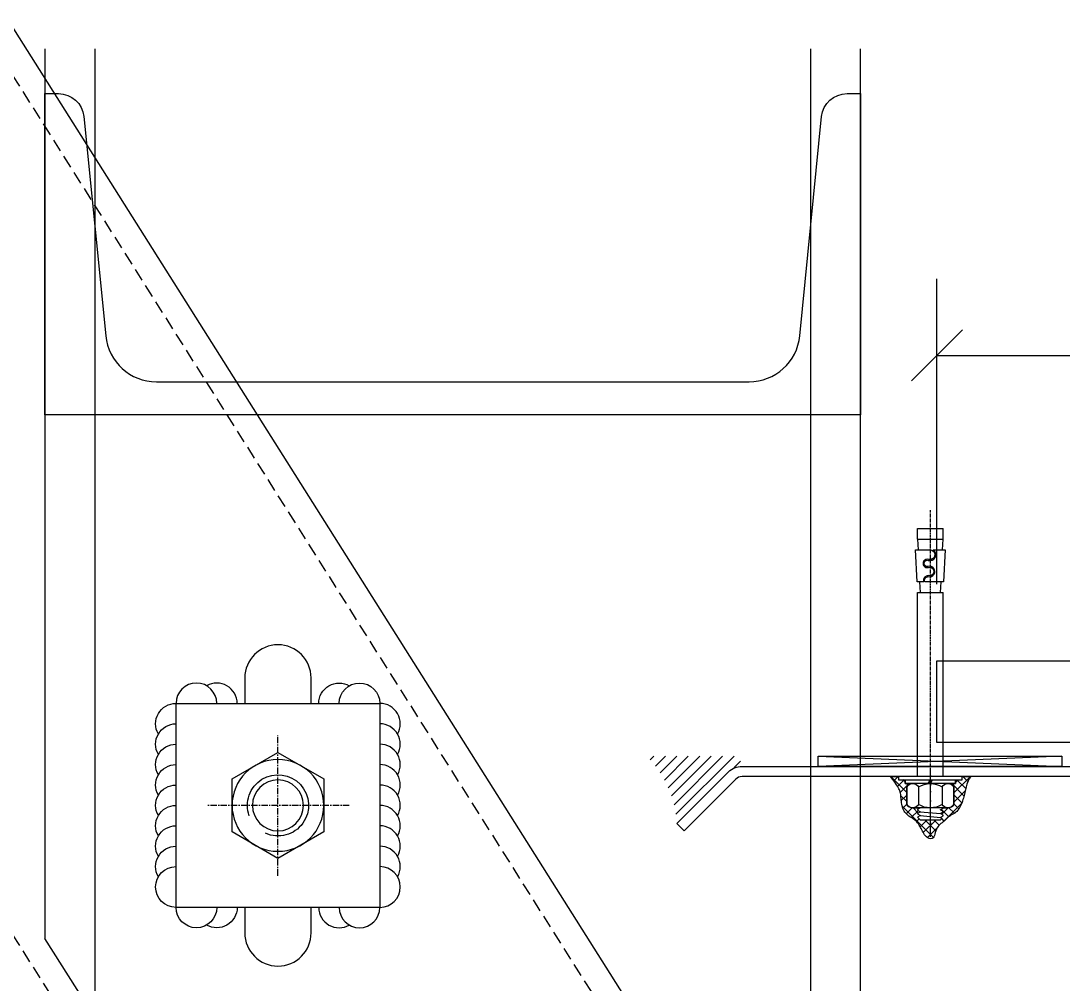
# Model space of a CAD drawing. Header units: millimetres. Extents: x 0 to 119933, y -45162 to 41221.
# Drawn here: x 36465.3 to 36669.8, y 6464.1 to 6653 of the extents above; entities that cross this region are included whole.
import ezdxf

# ---------------------------------------------------------------- set-up
doc = ezdxf.new("R2010")
doc.units = ezdxf.units.MM
for name, pattern in [('ACAD_ISO04W100', [30, 24, -3, 0, -3]), ('CENTER', [2, 1.25, -0.25, 0.25, -0.25]), ('HIDDEN', [0.375, 0.25, -0.125])]:
    doc.linetypes.add(name, pattern=pattern)
doc.layers.get('DEFPOINTS').update_dxf_attribs({"color": 166})
for name, color, linetype in [('AIX', 9, 'CENTER'), ('F-Alum', 4, 'Continuous'), ('F-Bolt', 32, 'Continuous'), ('F-Misc', 8, 'Continuous'), ('F-SSTEEL', 3, 'Continuous'), ('F-steel', 3, 'Continuous'), ('F_ALUM', 4, 'Continuous'), ('F_FIXS', 1, 'Continuous'), ('F_SEAL', 8, 'Continuous'), ('F_STEL', 3, 'Continuous'), ('GASK', 8, 'Continuous'), ('Hatch', 8, 'Continuous'), ('SC', 6, 'Continuous'), ('WELDING VW', 8, 'Continuous')]:
    doc.layers.add(name, color=color, linetype=linetype)
doc.styles.add('Arial', font='arial.ttf')
doc.dimstyles.new('10x of Arup4', dxfattribs={"dimscale": 10, "dimtxt": 1.7, "dimasz": 1, "dimexe": 1.5, "dimexo": 1.5, "dimgap": 1, "dimtad": 1, "dimdec": 1, "dimdsep": 46, "dimtxsty": 'Arial', "dimblk": 'OBLIQUE', "dimcen": 0, "dimclrd": 1, "dimclre": 1, "dimclrt": 7, "dimadec": 0, "dimazin": 0, "dimtfac": 1, "dimtdec": 1, "dimtix": 1, "dimtofl": 0, "dimtmove": 2, "dimatfit": 3, "dimfxl": 5, "dimtfill": 1, "dimtolj": 1, "dimtzin": 0, "dimlwd": -1, "dimlwe": -1, "dimarcsym": 0})

# ---------------------------------------------------------------- blocks, each defined once
blk = doc.blocks.new('*U372')
at = {"layer": 'AIX'}
for p, q in [((-1.4210854715202e-14, -13.78460969082656), (-1.4210854715202e-14, 13.7846096908265)), ((-14.00000000000001, 0), (13.99999999999999, 0))]:
    blk.add_line(p, q, dxfattribs=at)
at = {"layer": 'SC'}
blk.add_lwpolyline([(8.999999999999986, 5.196152422706604), (-1.4210854715202e-14, 10.39230484541324), (-9.000000000000014, 5.196152422706604), (-9.000000000000014, -5.19615242270666), (-1.4210854715202e-14, -10.39230484541329), (8.999999999999986, -5.19615242270666)], close=True, dxfattribs=at)
for centre, radius in [((-1.4210854715202e-14, 0), 8.999999999999975), ((-1.4210854715202e-14, -2.842170943040401e-14), 5)]:
    blk.add_circle(centre, radius, dxfattribs=at)
blk.add_arc((-1.4210854715202e-14, -2.842170943040401e-14), 6, 339.9386751139761, 294.2424867200839, dxfattribs=at)
blk = doc.blocks.new('*U373')
at = {"layer": 'WELDING VW'}
for centre, end in [((4, -4.996003610813204e-16), 180), ((8, -4.996003610813204e-16), 120)]:
    blk.add_arc(centre, 4, 0, end, dxfattribs=at)
blk = doc.blocks.new('*U374')
at = {"layer": 'WELDING VW'}
for centre, start in [((4, 4.996003610813204e-16), 180), ((8, 4.996003610813204e-16), 240), ((12, 4.996003610813204e-16), 240), ((16, 4.996003610813204e-16), 240), ((20, 4.996003610813204e-16), 240), ((24, 4.996003610813204e-16), 240), ((28, 4.996003610813204e-16), 240), ((32, 4.996003610813204e-16), 240), ((36, 4.996003610813204e-16), 240)]:
    blk.add_arc(centre, 4, start, 0, dxfattribs=at)
blk = doc.blocks.new('CW160x063x06.5x10')
at = {"color": 0, "linetype": 'ByBlock'}
blk.add_lwpolyline([(15.50496280979002, -68.075496280979), (58.49751859510499, -72.3747518595105, -0.3853135861201794), (63, -77.34993781056045), (63, -80), (0, -80), (1.4210854715202e-14, 80), (62.99999999999997, 80), (63, 77.34993781056045, -0.3853135861201795), (58.49751859510499, 72.3747518595105), (15.50496280979002, 68.075496280979, 0.3853135861201794), (6.5, 58.12512437887911), (6.5, -58.12512437887911, 0.3853135861201792)], format="xyb", close=True, dxfattribs=at)
blk = doc.blocks.new('M10-NUT-S')
at = {"color": 251, "linetype": 'ACAD_ISO04W100', "ltscale": 0.2}
blk.add_line((12.13211133958794, 0), (-2.592111339587063, 0), dxfattribs=at)
blk.add_lwpolyline([(1.333333333332121, -9.249996703581928), (4.770000000000437, -9.249996703581928), (8.206666666666933, -9.249996703581928, 0.5758053646503948), (8.206666666668752, -4.618802153512661, 0.2886751345945903), (8.206666666666933, 4.618802153518118, 0.5758045449515066), (8.206666666666933, 9.250003296418072), (4.770000000000437, 9.250003296418072), (1.333333333332121, 9.250003296418072, 0.5758045449515066), (1.333333333332121, 4.618802153518118, 0.2886751345945903), (1.333333333330302, -4.618802153512661, 0.5758053646503948)], format="xyb", close=True)
for points in [[(0, -6.94059562682196), (0, 6.928203230276267)], [(1.333333333332121, 4.618802153518118), (4.770000000000437, 4.618802153516299), (8.206666666665114, 4.618802153516299)], [(9.540000000000873, -6.940595626823779), (9.540000000000873, 6.928203230276267)], [(1.333333333332121, -4.618802153516299), (4.770000000000437, -4.618802153516299), (8.206666666665114, -4.618802153516299)]]:
    blk.add_lwpolyline(points)
blk = doc.blocks.new('M10-NUT-GROUP')
at = {"color": 251, "linetype": 'ACAD_ISO04W100', "ltscale": 0.2}
blk.add_line((22.46512377979161, 3.29641807184089e-06), (-3.012653451723963, 3.29641807184089e-06), dxfattribs=at)
for p, q in [((1.499999965317329, 0.8660282905184431), (0, 2.826662239385769e-06)), ((1.5, 2.886732545448467e-06), (3.46808519680053e-08, -0.8660225771236583))]:
    blk.add_line(p, q)
blk.add_lwpolyline([(1.500000395866664, -9.884997113267673), (1.499999604131517, 9.885002886732764), (-3.958684828830883e-07, 9.885002826660639), (3.958666638936847e-07, -9.884997173337979)], close=True)
for points in [[(1.499999900948751, -6.928199933856376), (1.499999900948751, 6.928206526694339)], [(12.54222125784054, 4.00000230274054), (13.29222125783872, -3.99999769725946)], [(14.04222125784054, 4.00000230274054), (14.79222125783872, -3.99999769725946)]]:
    blk.add_lwpolyline(points)
blk.add_lwpolyline([(11.03999985249538, 4.000002302373105, 0.2679491924311368), (11.16990366306254, 4.075002302373832), (11.70395266216929, 5.000002302556823), (11.87715774329899, 5.000002302556823), (12.41120674459944, 4.07500230255755, 0.5773502691896575), (12.67101436573557, 4.07500230255755), (13.20506336484232, 5.00000230274054), (13.37826844597203, 5.00000230274054), (13.91231744727247, 4.075002302741268, 0.5773502691896575), (14.17212506840679, 4.075002302741268), (14.70617406452311, 5.00000230274054), (15.70617406452129, 4.00000230274054), (15.70617406452129, -3.99999769725946), (15.1816550126232, -4.524516749157556), (14.92212506840679, -4.074997697258368, 0.5773502691896575), (14.66231744727247, -4.074997697258368), (14.12826844597203, -4.99999769725946), (13.95506336484232, -4.99999769725946), (13.42101436573375, -4.07499769707465, 0.5798370930261684), (13.16231744727247, -4.074997697258368), (12.62826844597203, -4.99999769725946), (12.45506336484232, -4.99999769725946), (11.92101436573557, -4.07499769707465, 0.5798370930261684), (11.66231744727247, -4.074997697258368), (11.12826844597203, -4.99999769725946), (11.03999985249538, -4.99999769725946)], format="xyb")
blk.add_blockref('M10-NUT-S', (1.499999852494511, 0))
blk = doc.blocks.new('M10-MECHANICAL ANCHOR')
at = {"color": 251, "linetype": 'CENTER'}
blk.add_line((-1.818989403545856e-12, 22.29186213639969), (-1.818989403545856e-12, -104.4658831300912), dxfattribs=at)
for p, q in [((-5.000081551701442, 0), (-5.000081551703261, -72.23616398396916)), ((4.99991844829492, 0), (4.99991844829492, -72.23616398396916)), ((-5.000081551703261, -72.23616398396916), (4.99991844829492, -72.23616398396916)), ((-4.200081551705807, -76.40283065063568), (-4.00008155170508, -72.23616398396916)), ((4.000081551701442, -72.23616398396916), (4.20004893101941, -76.40283065063568)), ((-5.00008155170508, -93.0694973173022), (-4.800081551704352, -88.90283065063568)), ((4.799951068976952, -88.90283065063568), (4.99991844829492, -93.0694973173022)), ((-5.00008155170508, -93.0694973173022), (-5.00008155170508, -97.23616398396916)), ((-5.00008155170508, -93.0694973173022), (4.99991844829492, -93.0694973173022)), ((4.99991844829492, -93.0694973173022), (4.99991844829492, -97.23616398396916)), ((-5.00008155170508, -97.23616398396916), (4.99991844829492, -97.23616398396916))]:
    blk.add_line(p, q)
blk.add_lwpolyline([(-12.50000000000182, 0), (-12.50000000000182, 1.25), (12.49999999999818, 1.25), (12.49999999999818, 0)], close=True)
for points in [[(-5.8334148850372, -88.90283065063568), (0.1216106906576897, -88.90283065063568, 1.061049421315471), (-0.7485706946154096, -85.1651578319229, -1.339139392016898), (-0.7485706946154096, -82.00620616804827, 1.339139392016899), (-0.7485706946154096, -78.84383942129398, -0.4845320591886536), (-2.60512006897261, -76.40283065063568), (-5.2084148850372, -76.40283065063568)], [(-2.170898479453172, -76.40283065063568, 0.4949346384465783), (-0.7977965714308084, -78.42515834997994, -1.315172332043059), (-0.8669038380376151, -82.40571634098387, 1.339139392016869), (-0.8669038380376151, -84.76564765898775, -0.8435844655061501), (1.168675567852915, -88.90283065063568), (5.83325178162886, -88.90283065063568), (5.20825178162886, -76.40283065063568)]]:
    blk.add_lwpolyline(points, format="xyb", close=True)
at = {"rotation": 90}
blk.add_blockref('M10-NUT-GROUP', (-1.818989403545856e-12, 1.250004895922302), dxfattribs=at)
blk = doc.blocks.new('ddddddsflkdajfk')
at = {"xscale": 0.5, "yscale": 0.5, "zscale": 0.5, "rotation": 90}
blk.add_blockref('M10-MECHANICAL ANCHOR', (0, -1.70530256582424e-13), dxfattribs=at)
blk = doc.blocks.new('A$C3041749B')
at = {"layer": 'F_SEAL'}
h = blk.add_hatch(dxfattribs=at)
h.set_pattern_fill('ANSI37', color=256, scale=10)
h.set_pattern_definition([(45, (-31185.4090116627, 144.5433672616455), (-0.8838834764831844, 0.8838834764831844), []), (135, (-31185.4090116627, 144.5433672616455), (-0.8838834764831844, -0.8838834764831843), [])])
edge = h.paths.add_edge_path()
edge.add_line((-1.248721564832522, 11.25150207701608), (-1.289856859650172, 11.18569422431756))
edge.add_line((-1.289856859650172, 11.18569422431756), (-1.341556507517453, 11.07950998711931))
edge.add_line((-1.341556507517453, 11.07950998711931), (-1.393356559479798, 10.97337477306337))
edge.add_line((-1.393356559479798, 10.97337477306337), (-1.445357419586799, 10.86733760180141))
edge.add_line((-1.445357419586799, 10.86733760180141), (-1.497659491878949, 10.76144749889954))
edge.add_line((-1.497659491878949, 10.76144749889954), (-1.550363180775093, 10.65575348441098))
edge.add_line((-1.550363180775093, 10.65575348441098), (-1.603568889822782, 10.55030458233887))
edge.add_line((-1.603568889822782, 10.55030458233887), (-1.657377023791923, 10.44514981353086))
edge.add_line((-1.657377023791923, 10.44514981353086), (-1.711887986301008, 10.34033820085051))
edge.add_line((-1.711887986301008, 10.34033820085051), (-1.767202181648827, 10.23591876654473))
edge.add_line((-1.767202181648827, 10.23591876654473), (-1.823420013626674, 10.13194053349935))
edge.add_line((-1.823420013626674, 10.13194053349935), (-1.880641886771627, 10.02845252302814))
edge.add_line((-1.880641886771627, 10.02845252302814), (-1.938968204744015, 9.925503758376635))
edge.add_line((-1.938968204744015, 9.925503758376635), (-1.998499371766229, 9.823143261476162))
edge.add_line((-1.998499371766229, 9.823143261476162), (-2.059335792171623, 9.72142005434398))
edge.add_line((-2.059335792171623, 9.72142005434398), (-2.121577869844259, 9.620383159624453))
edge.add_line((-2.121577869844259, 9.620383159624453), (-2.185326008873744, 9.52008159956631))
edge.add_line((-2.185326008873744, 9.52008159956631), (-2.250682494313878, 9.420571949741316))
edge.add_line((-2.250682494313878, 9.420571949741316), (-2.317783495383992, 9.322046851168125))
edge.add_line((-2.317783495383992, 9.322046851168125), (-2.386794552228821, 9.224816888828173))
edge.add_line((-2.386794552228821, 9.224816888828173), (-2.457882177839565, 9.129196553521524))
edge.add_line((-2.457882177839565, 9.129196553521524), (-2.531212885198329, 9.035500335794495))
edge.add_line((-2.531212885198329, 9.035500335794495), (-2.606953187198087, 8.94404272644124))
edge.add_line((-2.606953187198087, 8.94404272644124), (-2.685269596779108, 8.855138216195883))
edge.add_line((-2.685269596779108, 8.855138216195883), (-2.766328626850736, 8.769101295663404))
edge.add_line((-2.766328626850736, 8.769101295663404), (-2.850296790456923, 8.686246455507899))
edge.add_line((-2.850296790456923, 8.686246455507899), (-2.937340600363314, 8.606888186568085))
edge.add_line((-2.937340600363314, 8.606888186568085), (-3.027610750479653, 8.531319395439823))
edge.add_line((-3.027610750479653, 8.531319395439823), (-3.120949033898796, 8.459411520894719))
edge.add_line((-3.120949033898796, 8.459411520894719), (-3.216916095616398, 8.390652398900329))
edge.add_line((-3.216916095616398, 8.390652398900329), (-3.315062327170381, 8.324515875702673))
edge.add_line((-3.315062327170381, 8.324515875702673), (-3.414938120035004, 8.260475797517756))
edge.add_line((-3.414938120035004, 8.260475797517756), (-3.516093865897346, 8.198006010549761))
edge.add_line((-3.516093865897346, 8.198006010549761), (-3.618079955987923, 8.136580361135202))
edge.add_line((-3.618079955987923, 8.136580361135202), (-3.720446782554063, 8.07567269510173))
edge.add_line((-3.720446782554063, 8.07567269510173), (-3.82274473653888, 8.014756859031422))
edge.add_line((-3.82274473653888, 8.014756859031422), (-3.924524209523952, 7.953306699097539))
edge.add_line((-3.924524209523952, 7.953306699097539), (-4.025335593385535, 7.890796061351466))
edge.add_line((-4.025335593385535, 7.890796061351466), (-4.12472927937597, 7.826698792128354))
edge.add_line((-4.12472927937597, 7.826698792128354), (-4.222255659205985, 7.760488737616924))
edge.add_line((-4.222255659205985, 7.760488737616924), (-4.317465124329829, 7.691639744016811))
edge.add_line((-4.317465124329829, 7.691639744016811), (-4.409908066396383, 7.61962565755266))
edge.add_line((-4.409908066396383, 7.61962565755266), (-4.499165012184676, 7.543964189906546))
edge.add_line((-4.499165012184676, 7.543964189906546), (-4.585095920014282, 7.464579799012427))
edge.add_line((-4.585095920014282, 7.464579799012427), (-4.66771223089745, 7.381617444042149))
edge.add_line((-4.66771223089745, 7.381617444042149), (-4.747026883338549, 7.29522426412359))
edge.add_line((-4.747026883338549, 7.29522426412359), (-4.823052816076597, 7.205547398246381))
edge.add_line((-4.823052816076597, 7.205547398246381), (-4.895802967543204, 7.112733985709383))
edge.add_line((-4.895802967543204, 7.112733985709383), (-4.965290276395535, 7.016931165455389))
edge.add_line((-4.965290276395535, 7.016931165455389), (-5.031527681223452, 6.918286076628192))
edge.add_line((-5.031527681223452, 6.918286076628192), (-5.094528120602263, 6.816945858379768))
edge.add_line((-5.094528120602263, 6.816945858379768), (-5.154304533145478, 6.713057649714301))
edge.add_line((-5.154304533145478, 6.713057649714301), (-5.210869857404759, 6.606768589812873))
edge.add_line((-5.210869857404759, 6.606768589812873), (-5.264237031989978, 6.498225817726507))
edge.add_line((-5.264237031989978, 6.498225817726507), (-5.314418995460073, 6.387576472649926))
edge.add_line((-5.314418995460073, 6.387576472649926), (-5.361428686426734, 6.274967693574581))
edge.add_line((-5.361428686426734, 6.274967693574581), (-5.405279043456176, 6.160546619702473))
edge.add_line((-5.405279043456176, 6.160546619702473), (-5.445983005154631, 6.044460390064614))
edge.add_line((-5.445983005154631, 6.044460390064614), (-5.483553510106503, 5.926856143802979))
edge.add_line((-5.483553510106503, 5.926856143802979), (-5.51800349691257, 5.807881019939487))
edge.add_line((-5.51800349691257, 5.807881019939487), (-5.549345904139045, 5.687682157674317))
edge.add_line((-5.549345904139045, 5.687682157674317), (-5.57759617740885, 5.56640718577637))
edge.add_line((-5.57759617740885, 5.56640718577637), (-5.602873736568654, 5.444224039690653))
edge.add_line((-5.602873736568654, 5.444224039690653), (-5.625436960959632, 5.321327794573335))
edge.add_line((-5.625436960959632, 5.321327794573335), (-5.645553918979203, 5.197915418167213))
edge.add_line((-5.645553918979203, 5.197915418167213), (-5.663492679095725, 5.074183877907672))
edge.add_line((-5.663492679095725, 5.074183877907672), (-5.679521309750271, 4.950330141233735))
edge.add_line((-5.679521309750271, 4.950330141233735), (-5.693907879447579, 4.826551175875011))
edge.add_line((-5.693907879447579, 4.826551175875011), (-5.706920456608714, 4.703043948796221))
edge.add_line((-5.706920456608714, 4.703043948796221), (-5.718827109616541, 4.580005429026642))
edge.add_line((-5.718827109616541, 4.580005429026642), (-5.729895907004902, 4.457632582356382))
edge.add_line((-5.729895907004902, 4.457632582356382), (-5.740394917162121, 4.336122376917956))
edge.add_line((-5.740394917162121, 4.336122376917956), (-5.750592208722082, 4.215671781219044))
edge.add_line((-5.750592208722082, 4.215671781219044), (-5.760755849927591, 4.096477761073402))
edge.add_line((-5.760755849927591, 4.096477761073402), (-5.771153909276109, 3.978737285991883))
edge.add_line((-5.771153909276109, 3.978737285991883), (-5.78205445524145, 3.862647322102021))
edge.add_line((-5.78205445524145, 3.862647322102021), (-5.793725556259233, 3.748404837340331))
edge.add_line((-5.793725556259233, 3.748404837340331), (-5.806435280843289, 3.636206798938929))
edge.add_line((-5.806435280843289, 3.636206798938929), (-5.820451697403769, 3.526250174897541))
edge.add_line((-5.820451697403769, 3.526250174897541), (-5.836042874334453, 3.418731932869377))
edge.add_line((-5.836042874334453, 3.418731932869377), (-5.853476880165545, 3.31384903987464))
edge.add_line((-5.853476880165545, 3.31384903987464), (-5.87302178335085, 3.211798463732066))
edge.add_line((-5.87302178335085, 3.211798463732066), (-5.894945573529185, 3.112771764861918))
edge.add_line((-5.894945573529185, 3.112771764861918), (-5.91951122896171, 3.016616419828097))
edge.add_line((-5.91951122896171, 3.016616419828097), (-5.94697379084937, 2.922634957251375))
edge.add_line((-5.94697379084937, 2.922634957251375), (-5.977587597477395, 2.830081643753601))
edge.add_line((-5.977587597477395, 2.830081643753601), (-6.011606987174673, 2.738210746119876))
edge.add_line((-6.011606987174673, 2.738210746119876), (-6.04928629819733, 2.646276530921114))
edge.add_line((-6.04928629819733, 2.646276530921114), (-6.090879868834236, 2.553533264978796))
edge.add_line((-6.090879868834236, 2.553533264978796), (-6.136642037410638, 2.45923521488703))
edge.add_line((-6.136642037410638, 2.45923521488703), (-6.186827142153561, 2.362636647351792))
edge.add_line((-6.186827142153561, 2.362636647351792), (-6.241689521475564, 2.262991828959457))
edge.add_line((-6.241689521475564, 2.262991828959457), (-6.301483513607309, 2.159555026460112))
edge.add_line((-6.301483513607309, 2.159555026460112), (-6.366463456681231, 2.051580506726623))
edge.add_line((-6.366463456681231, 2.051580506726623), (-6.436883689251772, 1.938322536353098))
edge.add_line((-6.436883689251772, 1.938322536353098), (-6.512998549620534, 1.819035381479353))
edge.add_line((-6.512998549620534, 1.819035381479353), (-6.595062375770794, 1.692973309870922))
edge.add_line((-6.595062375770794, 1.692973309870922), (-6.68332950641161, 1.559390587004145))
edge.add_line((-6.68332950641161, 1.559390587004145), (-6.778050327373421, 1.417549815820621))
edge.add_line((-6.778050327373421, 1.417549815820621), (-6.87896530920807, 1.267789066638215))
edge.add_line((-6.87896530920807, 1.267789066638215), (-6.984807062694017, 1.112572098962573))
edge.add_line((-6.984807062694017, 1.112572098962573), (-7.094189916186224, 0.9546121422918077))
edge.add_line((-7.094189916186224, 0.9546121422918077), (-7.205728197777717, 0.7966224258479997))
edge.add_line((-7.205728197777717, 0.7966224258479997), (-7.318036236201806, 0.6413161786713317))
edge.add_line((-7.318036236201806, 0.6413161786713317), (-7.429728360097215, 0.4914066298483704))
edge.add_line((-7.429728360097215, 0.4914066298483704), (-7.539418897875294, 0.3496070084588609))
edge.add_line((-7.539418897875294, 0.3496070084588609), (-7.645722178072901, 0.2186305436630391))
edge.add_line((-7.645722178072901, 0.2186305436630391), (-7.74725252924145, 0.1011904644688002))
edge.add_line((-7.74725252924145, 0.1011904644688002), (-7.84262427995418, 0))
edge.add_line((-7.84262427995418, 0), (-6.25, 0))
edge.add_line((-6.25, 0), (-6.25, 0.625))
edge.add_line((-6.25, 0.625), (-4.942501413330319, 0.625))
edge.add_line((-4.942501413330319, 0.625), (-4.942501443365472, 1.375002250027137))
edge.add_line((-4.942501443365472, 1.375002250027137), (-3.467201308871154, 1.375002374208179))
edge.add_arc((-3.46720136247859, 2.71371183376732), 1.338709459559142, 210.1329341284463, 270.0000022943588, ccw=False)
edge.add_line((-4.625001648208126, 2.041669040876059), (-4.625001648208126, 3.760002374208852))
edge.add_line((-4.625001648208126, 3.760002374208852), (-4.625001648208126, 5.478335707542101))
edge.add_arc((-3.467201362482228, 4.80629291465084), 1.338709459555754, 90.00000000007788, 149.8670658714587, ccw=False)
edge.add_line((-3.467201362484047, 6.145002374206342), (-2.000001151187462, 6.145002374214528))
edge.add_arc((-2.075001151173637, 6.145002374218166), 0.07499999998617568, 0, 60.00000000756508)
edge.add_line((-2.037501151186007, 6.209954279493104), (-2.500001151278411, 6.476978779045567))
edge.add_line((-2.500001151278411, 6.476978779045567), (-2.500001151278411, 6.563581319610421))
edge.add_line((-2.500001151278411, 6.563581319610421), (-2.037501151160541, 6.830605820330675))
edge.add_arc((-2.07500115127732, 6.895557725546041), 0.07499999999909585, 300.0000001034127, 420.0000000008656)
edge.add_line((-2.037501151278775, 6.96050963082962), (-2.500001151369361, 7.227534130382082))
edge.add_line((-2.500001151369361, 7.227534130382082), (-2.500001151369361, 7.314136670946937))
edge.add_line((-2.500001151369361, 7.314136670946937), (-2.03750115125149, 7.581161171667191))
edge.add_arc((-2.075001151371907, 7.646113076880738), 0.07499999999933955, 300.0000001065143, 420.0000001341011)
edge.add_line((-2.037501151524339, 7.711064982251628), (-2.500001151369361, 7.978089480222479))
edge.add_line((-2.500001151369361, 7.978089480222479), (-2.000001151369361, 8.47808948022157))
edge.add_line((-2.000001151369361, 8.47808948022157), (1.999998848630639, 8.47808948022157))
edge.add_line((1.999998848630639, 8.47808948022157), (2.262258374579687, 8.215829954272522))
edge.add_line((2.262258374579687, 8.215829954272522), (2.037498848781979, 8.086064982252537))
edge.add_arc((2.074998848631367, 8.021113076881193), 0.07500000000048133, 119.9999998669286, 239.9999998924559)
edge.add_line((2.037498848509131, 7.956161171667191), (2.499998848630639, 7.689136670946937))
edge.add_line((2.499998848630639, 7.689136670946937), (2.499998848630639, 7.602534130382082))
edge.add_line((2.499998848630639, 7.602534130382082), (2.037258115800796, 7.335371241090343))
edge.add_arc((2.074517900313367, 7.270835401237946), 0.0745195690230253, 120.0000000009397, 239.9999998909881)
edge.add_line((2.037258115678924, 7.206299561456035), (2.499998848630639, 6.939136670946937))
edge.add_line((2.499998848630639, 6.939136670946937), (2.499998848630639, 6.852534130382082))
edge.add_line((2.499998848630639, 6.852534130382082), (2.037258115800796, 6.585371241091252))
edge.add_arc((2.074517900313367, 6.520835401237946), 0.07451956902381293, 120.00000000059, 239.9999998911629)
edge.add_line((2.037258115678924, 6.456299561455126), (2.499998848630639, 6.189136670946937))
edge.add_line((2.499998848630639, 6.189136670946937), (2.499998848630639, 6.145002374209071))
edge.add_line((2.499998848630639, 6.145002374209071), (3.467199714272283, 6.14500237420998))
edge.add_arc((3.467199714274102, 4.806295777098057), 1.338706597111923, 30.132863586167787, 90.00000000007788, ccw=False)
edge.add_line((4.624998351791874, 5.478335707542101), (4.624998351791874, 3.760002374208852))
edge.add_line((4.624998351791874, 3.760002374208852), (4.624998351791874, 2.041669040874694))
edge.add_arc((3.467199714270464, 2.713708971322376), 1.338706597116245, 270.00000229467514, 329.86713641377565, ccw=False)
edge.add_line((3.467199767885177, 1.37500237420636), (4.942498556632927, 1.37500264589471))
edge.add_line((4.942498556632927, 1.37500264589471), (4.94249858666808, 0.625))
edge.add_line((4.94249858666808, 0.625), (6.25, 0.625))
edge.add_line((6.25, 0.625), (6.25, 0))
edge.add_line((6.25, 0), (7.999694641574024, 0))
edge.add_line((7.999694641574024, 0), (7.999434179029777, 0.0003599530150495411))
edge.add_line((7.999434179029777, 0.0003599530150495411), (7.949163860932458, 0.0515835894771044))
edge.add_line((7.949163860932458, 0.0515835894771044), (7.897518134652273, 0.1078175402071793))
edge.add_line((7.897518134652273, 0.1078175402071793), (7.847659806169759, 0.1657244993552922))
edge.add_line((7.847659806169759, 0.1657244993552922), (7.799539381127033, 0.2252403707307167))
edge.add_line((7.799539381127033, 0.2252403707307167), (7.753107365282631, 0.2863010578776084))
edge.add_line((7.753107365282631, 0.2863010578776084), (7.708314264560613, 0.3488424640904668))
edge.add_line((7.708314264560613, 0.3488424640904668), (7.665110584533977, 0.4128004932858858))
edge.add_line((7.665110584533977, 0.4128004932858858), (7.62344683108131, 0.4781110489225284))
edge.add_line((7.62344683108131, 0.4781110489225284), (7.583273510052095, 0.5447100345591025))
edge.add_line((7.583273510052095, 0.5447100345591025), (7.544541127164848, 0.6125333537529514))
edge.add_line((7.544541127164848, 0.6125333537529514), (7.507200188281786, 0.6815169100646017))
edge.add_line((7.507200188281786, 0.6815169100646017), (7.471201199019561, 0.7515966072287483))
edge.add_line((7.471201199019561, 0.7515966072287483), (7.436494665254941, 0.8227083486999618))
edge.add_line((7.436494665254941, 0.8227083486999618), (7.403031092837409, 0.8947880380874267))
edge.add_line((7.403031092837409, 0.8947880380874267), (7.370760987447284, 0.9677715789721333))
edge.add_line((7.370760987447284, 0.9677715789721333), (7.339634854966789, 1.041594874804559))
edge.add_line((7.339634854966789, 1.041594874804559), (7.309603201072605, 1.116193829342137))
edge.add_line((7.309603201072605, 1.116193829342137), (7.280616531530541, 1.191504346089914))
edge.add_line((7.280616531530541, 1.191504346089914), (7.252625352264658, 1.26746232866526))
edge.add_line((7.252625352264658, 1.26746232866526), (7.225580168949818, 1.344003680698279))
edge.add_line((7.225580168949818, 1.344003680698279), (7.19943148737002, 1.421064305652635))
edge.add_line((7.19943148737002, 1.421064305652635), (7.174129813345644, 1.498580107175258))
edge.add_line((7.174129813345644, 1.498580107175258), (7.149625652697068, 1.576486988764827))
edge.add_line((7.149625652697068, 1.576486988764827), (7.125869511055498, 1.65472085417241))
edge.add_line((7.125869511055498, 1.65472085417241), (7.102811894406841, 1.733217606483777))
edge.add_line((7.102811894406841, 1.733217606483777), (7.080403308376845, 1.811913150329929))
edge.add_line((7.080403308376845, 1.811913150329929), (7.058594258774974, 1.890743387625207))
edge.add_line((7.058594258774974, 1.890743387625207), (7.037335251414333, 1.969644223705473))
edge.add_line((7.037335251414333, 1.969644223705473), (7.016576792157139, 2.048551561073054))
edge.add_line((7.016576792157139, 2.048551561073054), (6.996269386590939, 2.127401304070645))
edge.add_line((6.996269386590939, 2.127401304070645), (6.976363540730745, 2.206129355089615))
edge.add_line((6.976363540730745, 2.206129355089615), (6.956809760091346, 2.284671619172968))
edge.add_line((6.956809760091346, 2.284671619172968), (6.937560535152443, 2.362971031086545))
edge.add_line((6.937560535152443, 2.362971031086545), (6.918581860687482, 2.441018387879922))
edge.add_line((6.918581860687482, 2.441018387879922), (6.899845358031598, 2.518824425707407))
edge.add_line((6.899845358031598, 2.518824425707407), (6.881322667497443, 2.596399945782196))
edge.add_line((6.881322667497443, 2.596399945782196), (6.862985428810134, 2.673755753513433))
edge.add_line((6.862985428810134, 2.673755753513433), (6.844805282093148, 2.750902643160316))
edge.add_line((6.844805282093148, 2.750902643160316), (6.826753868679589, 2.827851423911397))
edge.add_line((6.826753868679589, 2.827851423911397), (6.808802826853935, 2.904612895176797))
edge.add_line((6.808802826853935, 2.904612895176797), (6.79092379733811, 2.981197859112854))
edge.add_line((6.79092379733811, 2.981197859112854), (6.773088420188287, 3.057617117703558))
edge.add_line((6.773088420188287, 3.057617117703558), (6.755268335462461, 3.133881472933808))
edge.add_line((6.755268335462461, 3.133881472933808), (6.737435183214984, 3.210001726789415))
edge.add_line((6.737435183214984, 3.210001726789415), (6.719560603494756, 3.285988682127481))
edge.add_line((6.719560603494756, 3.285988682127481), (6.701616236579866, 3.361853139055256))
edge.add_line((6.701616236579866, 3.361853139055256), (6.683573721658831, 3.437605900128801))
edge.add_line((6.683573721658831, 3.437605900128801), (6.665404700150248, 3.513257768586755))
edge.add_line((6.665404700150248, 3.513257768586755), (6.647080811217165, 3.58881954466051))
edge.add_line((6.647080811217165, 3.58881954466051), (6.628573694773877, 3.664302032211253))
edge.add_line((6.628573694773877, 3.664302032211253), (6.609854991767861, 3.739716031223452))
edge.add_line((6.609854991767861, 3.739716031223452), (6.590896341176631, 3.815072346967099))
edge.add_line((6.590896341176631, 3.815072346967099), (6.571669383594781, 3.89038177758539))
edge.add_line((6.571669383594781, 3.89038177758539), (6.552145759416817, 3.965655125934973))
edge.add_line((6.552145759416817, 3.965655125934973), (6.532297108005878, 4.040903196071667))
edge.add_line((6.532297108005878, 4.040903196071667), (6.512095069949282, 4.116136788503809))
edge.add_line((6.512095069949282, 4.116136788503809), (6.491511285123124, 4.191366704692427))
edge.add_line((6.491511285123124, 4.191366704692427), (6.470517393394402, 4.266603747978934))
edge.add_line((6.470517393394402, 4.266603747978934), (6.449085034937525, 4.341858719147695))
edge.add_line((6.449085034937525, 4.341858719147695), (6.427185850081514, 4.417142420962591))
edge.add_line((6.427185850081514, 4.417142420962591), (6.404791478433253, 4.492465655241631))
edge.add_line((6.404791478433253, 4.492465655241631), (6.381873560536405, 4.567839223676401))
edge.add_line((6.381873560536405, 4.567839223676401), (6.358403735866887, 4.643273928543294))
edge.add_line((6.358403735866887, 4.643273928543294), (6.334353644977455, 4.718780571534808))
edge.add_line((6.334353644977455, 4.718780571534808), (6.309694927749661, 4.794369955326147))
edge.add_line((6.309694927749661, 4.794369955326147), (6.284399224246954, 4.870052881010906))
edge.add_line((6.284399224246954, 4.870052881010906), (6.258438174463663, 4.94584015129567))
edge.add_line((6.258438174463663, 4.94584015129567), (6.231783451641604, 5.021741224334619))
edge.add_line((6.231783451641604, 5.021741224334619), (6.20440761089958, 5.097729915223681))
edge.add_line((6.20440761089958, 5.097729915223681), (6.176284159200804, 5.173741538464128))
edge.add_line((6.176284159200804, 5.173741538464128), (6.147386651444322, 5.249709491874455))
edge.add_line((6.147386651444322, 5.249709491874455), (6.117688642061694, 5.325567173802483))
edge.add_line((6.117688642061694, 5.325567173802483), (6.087163685488122, 5.401247982983023))
edge.add_line((6.087163685488122, 5.401247982983023), (6.05578533672815, 5.476685317009924))
edge.add_line((6.05578533672815, 5.476685317009924), (6.023527150206064, 5.551812574484302))
edge.add_line((6.023527150206064, 5.551812574484302), (5.990362680413455, 5.626563153577536))
edge.add_line((5.990362680413455, 5.626563153577536), (5.956265482127492, 5.700870452762047))
edge.add_line((5.956265482127492, 5.700870452762047), (5.921209109908887, 5.774667869989571))
edge.add_line((5.921209109908887, 5.774667869989571), (5.885167118301979, 5.847888803712976))
edge.add_line((5.885167118301979, 5.847888803712976), (5.848113061811091, 5.920466652450159))
edge.add_line((5.848113061811091, 5.920466652450159), (5.810020495438948, 5.992334814037349))
edge.add_line((5.810020495438948, 5.992334814037349), (5.770862973375188, 6.063426687006995))
edge.add_line((5.770862973375188, 6.063426687006995), (5.730614050449731, 6.133675669492277))
edge.add_line((5.730614050449731, 6.133675669492277), (5.68924728109414, 6.203015160062478))
edge.add_line((5.68924728109414, 6.203015160062478), (5.646736220189268, 6.271378556608852))
edge.add_line((5.646736220189268, 6.271378556608852), (5.603054422166679, 6.338699257581993))
edge.add_line((5.603054422166679, 6.338699257581993), (5.558175441583444, 6.404910661291069))
edge.add_line((5.558175441583444, 6.404910661291069), (5.51207283313488, 6.46994616595839))
edge.add_line((5.51207283313488, 6.46994616595839), (5.464720151541769, 6.533739169768523))
edge.add_line((5.464720151541769, 6.533739169768523), (5.416090951121078, 6.596223071156146))
edge.add_line((5.416090951121078, 6.596223071156146), (5.366158786668166, 6.657331268307644))
edge.add_line((5.366158786668166, 6.657331268307644), (5.314897212829237, 6.716997159561288))
edge.add_line((5.314897212829237, 6.716997159561288), (5.262279784023121, 6.775154143231248))
edge.add_line((5.262279784023121, 6.775154143231248), (5.208280055050636, 6.831735617362483))
edge.add_line((5.208280055050636, 6.831735617362483), (5.152871580510691, 6.886674980416956))
edge.add_line((5.152871580510691, 6.886674980416956), (5.096027914847582, 6.939905630670637))
edge.add_line((5.096027914847582, 6.939905630670637), (5.037722612831203, 6.991360966265802))
edge.add_line((5.037722612831203, 6.991360966265802), (4.977929229000438, 7.040974385581194))
edge.add_line((4.977929229000438, 7.040974385581194), (4.916621317925092, 7.088679286935985))
edge.add_line((4.916621317925092, 7.088679286935985), (4.853772434324128, 7.134409068512923))
edge.add_line((4.853772434324128, 7.134409068512923), (4.789356141225653, 7.178097141083526))
edge.add_line((4.789356141225653, 7.178097141083526), (4.723398811340303, 7.219754235585697))
edge.add_line((4.723398811340303, 7.219754235585697), (4.656104633555515, 7.259651428860707))
edge.add_line((4.656104633555515, 7.259651428860707), (4.58771518244248, 7.298114535807144))
edge.add_line((4.58771518244248, 7.298114535807144), (4.51847203282523, 7.335469371170348))
edge.add_line((4.51847203282523, 7.335469371170348), (4.448616758909338, 7.372041749889377))
edge.add_line((4.448616758909338, 7.372041749889377), (4.378390936981305, 7.408157486500386))
edge.add_line((4.378390936981305, 7.408157486500386), (4.308036138581883, 7.444142396243933))
edge.add_line((4.308036138581883, 7.444142396243933), (4.237793941170821, 7.480322293366498))
edge.add_line((4.237793941170821, 7.480322293366498), (4.167905918644465, 7.517022993039518))
edge.add_line((4.167905918644465, 7.517022993039518), (4.098613645632213, 7.554570310056988))
edge.add_line((4.098613645632213, 7.554570310056988), (4.030158696677972, 7.593290059070569))
edge.add_line((4.030158696677972, 7.593290059070569), (3.96278264652392, 7.633508054997037))
edge.add_line((3.96278264652392, 7.633508054997037), (3.896722603105445, 7.675544082253964))
edge.add_line((3.896722603105445, 7.675544082253964), (3.832063057450796, 7.719511891732964))
edge.add_line((3.832063057450796, 7.719511891732964), (3.768701623224842, 7.765272947008725))
edge.add_line((3.768701623224842, 7.765272947008725), (3.706524506043934, 7.812673311851995))
edge.add_line((3.706524506043934, 7.812673311851995), (3.645417911904588, 7.861559049737025))
edge.add_line((3.645417911904588, 7.861559049737025), (3.585268046592319, 7.911776224483674))
edge.add_line((3.585268046592319, 7.911776224483674), (3.525961115939936, 7.963170899716715))
edge.add_line((3.525961115939936, 7.963170899716715), (3.46738332613495, 8.015589138787618))
edge.add_line((3.46738332613495, 8.015589138787618), (3.409420882622726, 8.068877005498962))
edge.add_line((3.409420882622726, 8.068877005498962), (3.351959991590775, 8.122880563546914))
edge.add_line((3.351959991590775, 8.122880563546914), (3.294886859110193, 8.177445876508955))
edge.add_line((3.294886859110193, 8.177445876508955), (3.238087690788234, 8.232419007844783))
edge.add_line((3.238087690788234, 8.232419007844783), (3.181448692208505, 8.28764602121828))
edge.add_line((3.181448692208505, 8.28764602121828), (3.124856070693568, 8.342972979234673))
edge.add_line((3.124856070693568, 8.342972979234673), (3.068196028290913, 8.398245949785178))
edge.add_line((3.068196028290913, 8.398245949785178), (3.011354775482687, 8.45331099133))
edge.add_line((3.011354775482687, 8.45331099133), (2.954218515633329, 8.508014169939543))
edge.add_line((2.954218515633329, 8.508014169939543), (2.896673455627024, 8.562201548645135))
edge.add_line((2.896673455627024, 8.562201548645135), (2.838605800781806, 8.615719191292555))
edge.add_line((2.838605800781806, 8.615719191292555), (2.779902081523687, 8.668413576629519))
edge.add_line((2.779902081523687, 8.668413576629519), (2.720511530114891, 8.720211473142626))
edge.add_line((2.720511530114891, 8.720211473142626), (2.660520421311958, 8.77121513112661))
edge.add_line((2.660520421311958, 8.77121513112661), (2.600033139198786, 8.821549987738763))
edge.add_line((2.600033139198786, 8.821549987738763), (2.539154066436822, 8.871341481145464))
edge.add_line((2.539154066436822, 8.871341481145464), (2.477987586491508, 8.920715048229795))
edge.add_line((2.477987586491508, 8.920715048229795), (2.416638083566795, 8.969796126758865))
edge.add_line((2.416638083566795, 8.969796126758865), (2.355209939023553, 9.018710155035023))
edge.add_line((2.355209939023553, 9.018710155035023), (2.293807537313114, 9.067582569911337))
edge.add_line((2.293807537313114, 9.067582569911337), (2.232535262528472, 9.116538808531914))
edge.add_line((2.232535262528472, 9.116538808531914), (2.171497497387463, 9.165704309105877))
edge.add_line((2.171497497387463, 9.165704309105877), (2.110798624653398, 9.215204509181149))
edge.add_line((2.110798624653398, 9.215204509181149), (2.05054302818462, 9.265164846203334))
edge.add_line((2.05054302818462, 9.265164846203334), (1.990835091157351, 9.315710757690795))
edge.add_line((1.990835091157351, 9.315710757690795), (1.931779196749631, 9.366967681282858))
edge.add_line((1.931779196749631, 9.366967681282858), (1.873479728601524, 9.419061054520625))
edge.add_line((1.873479728601524, 9.419061054520625), (1.816041069821949, 9.472116314980212))
edge.add_line((1.816041069821949, 9.472116314980212), (1.759567603910909, 9.52625890003901))
edge.add_line((1.759567603910909, 9.52625890003901), (1.704163713991875, 9.581614247451853))
edge.add_line((1.704163713991875, 9.581614247451853), (1.649933783444794, 9.638307794843968))
edge.add_line((1.649933783444794, 9.638307794843968), (1.596982195662349, 9.69646497961412))
edge.add_line((1.596982195662349, 9.69646497961412), (1.545413333938995, 9.756211239317963))
edge.add_line((1.545413333938995, 9.756211239317963), (1.495331581476421, 9.817672011674404))
edge.add_line((1.495331581476421, 9.817672011674404), (1.446841321703687, 9.880972734205443))
edge.add_line((1.446841321703687, 9.880972734205443), (1.400046938009837, 9.94623884432076))
edge.add_line((1.400046938009837, 9.94623884432076), (1.355052813567454, 10.01359577975154))
edge.add_line((1.355052813567454, 10.01359577975154), (1.311963331776496, 10.08316897800978))
edge.add_line((1.311963331776496, 10.08316897800978), (1.270882875969619, 10.15508387660702))
edge.add_line((1.270882875969619, 10.15508387660702), (1.231915829428544, 10.22946591311256))
edge.add_line((1.231915829428544, 10.22946591311256), (1.195166575480471, 10.30644052524076))
edge.add_line((1.195166575480471, 10.30644052524076), (1.160720776437302, 10.38610699354876))
edge.add_line((1.160720776437302, 10.38610699354876), (1.128449463851211, 10.46826472063549))
edge.add_line((1.128449463851211, 10.46826472063549), (1.098086609848906, 10.55252161178987))
edge.add_line((1.098086609848906, 10.55252161178987), (1.069363964932563, 10.63848246773568))
edge.add_line((1.069363964932563, 10.63848246773568), (1.042013279527964, 10.72575209007209))
edge.add_line((1.042013279527964, 10.72575209007209), (1.015766304135468, 10.81393527956698))
edge.add_line((1.015766304135468, 10.81393527956698), (0.9903547890316986, 10.90263683784087))
edge.add_line((0.9903547890316986, 10.90263683784087), (0.9655104849716736, 10.99146156589677))
edge.add_line((0.9655104849716736, 10.99146156589677), (0.9409651424048207, 11.08001426179362))
edge.add_line((0.9409651424048207, 11.08001426179362), (0.9164505111475592, 11.16789973236791))
edge.add_line((0.9164505111475592, 11.16789973236791), (0.8916983423405327, 11.25472277490826))
edge.add_line((0.8916983423405327, 11.25472277490826), (0.866440386253089, 11.34008819114024))
edge.add_line((0.866440386253089, 11.34008819114024), (0.840408393256439, 11.42360078257434))
edge.add_line((0.840408393256439, 11.42360078257434), (0.8133341138382093, 11.50486535001619))
edge.add_line((0.8133341138382093, 11.50486535001619), (0.7849492984569224, 11.5834866946384))
edge.add_line((0.7849492984569224, 11.5834866946384), (0.7549856976056617, 11.65906961746668))
edge.add_line((0.7549856976056617, 11.65906961746668), (0.7231750616283534, 11.73121891986921))
edge.add_line((0.7231750616283534, 11.73121891986921), (0.6892491410635557, 11.79953940272844))
edge.add_line((0.6892491410635557, 11.79953940272844), (0.6529396863406873, 11.86363586720927))
edge.add_line((0.6529396863406873, 11.86363586720927), (0.6139784479146329, 11.92311311441699))
edge.add_line((0.6139784479146329, 11.92311311441699), (0.5720971762002591, 11.97757594547056))
edge.add_line((0.5720971762002591, 11.97757594547056), (0.5270276216979255, 12.02662916143618))
edge.add_line((0.5270276216979255, 12.02662916143618), (0.4785015348315937, 12.06987756345507))
edge.add_line((0.4785015348315937, 12.06987756345507), (0.4262506660725194, 12.10692595259661))
edge.add_line((0.4262506660725194, 12.10692595259661), (0.3700067658664921, 12.13737912999613))
edge.add_line((0.3700067658664921, 12.13737912999613), (0.3095015846483875, 12.16084189674848))
edge.add_line((0.3095015846483875, 12.16084189674848), (0.2445313636471838, 12.17697231657212))
edge.add_line((0.2445313636471838, 12.17697231657212), (0.1754471978729271, 12.18588670411737))
edge.add_line((0.1754471978729271, 12.18588670411737), (0.1028831597577664, 12.18793508369026))
edge.add_line((0.1028831597577664, 12.18793508369026), (0.02747558064402256, 12.18346934520787))
edge.add_line((0.02747558064402256, 12.18346934520787), (-0.05013920816054451, 12.17284137858269))
edge.add_line((-0.05013920816054451, 12.17284137858269), (-0.129324875319071, 12.15640307372814))
edge.add_line((-0.129324875319071, 12.15640307372814), (-0.2094450894801412, 12.13450632056356))
edge.add_line((-0.2094450894801412, 12.13450632056356), (-0.2898635193596419, 12.10750300899144))
edge.add_line((-0.2898635193596419, 12.10750300899144), (-0.3699438335770537, 12.07574502893976))
edge.add_line((-0.3699438335770537, 12.07574502893976), (-0.4490497008628154, 12.03958427030739))
edge.add_line((-0.4490497008628154, 12.03958427030739), (-0.5265447898527782, 11.99937262301364))
edge.add_line((-0.5265447898527782, 11.99937262301364), (-0.6017927692100784, 11.95546197696876))
edge.add_line((-0.6017927692100784, 11.95546197696876), (-0.674157307630594, 11.90820422208799))
edge.add_line((-0.674157307630594, 11.90820422208799), (-0.7430020737683662, 11.85795124830702))
edge.add_line((-0.7430020737683662, 11.85795124830702), (-0.8077092954899854, 11.80505290345036))
edge.add_line((-0.8077092954899854, 11.80505290345036), (-0.8681522129081714, 11.74980500959055))
edge.add_line((-0.8681522129081714, 11.74980500959055), (-0.9247336058015208, 11.69244512392879))
edge.add_line((-0.9247336058015208, 11.69244512392879), (-0.9778825323955971, 11.63320791226806))
edge.add_line((-0.9778825323955971, 11.63320791226806), (-1.028028051119691, 11.57232804019441))
edge.add_line((-1.028028051119691, 11.57232804019441), (-1.075599220079312, 11.51004017372316))
edge.add_line((-1.075599220079312, 11.51004017372316), (-1.121025097647362, 11.44657897844218))
edge.add_line((-1.121025097647362, 11.44657897844218), (-1.16473474221857, 11.38217911988659))
edge.add_line((-1.16473474221857, 11.38217911988659), (-1.20715721176748, 11.31707526439777))
edge.add_line((-1.20715721176748, 11.31707526439777), (-1.248721564832522, 11.25150207701608))
blk.add_lwpolyline([(7.999694641568567, 5.002220859751105e-12), (7.815538829678189, 0.2050402992203999), (7.653594312847417, 0.430485346254045), (7.51153404445904, 0.6733215495032709), (7.387030977901304, 0.9305353173649564), (7.277758066556999, 1.199113058236435), (7.181388263810732, 1.47604118051413), (7.095594523048931, 1.758306092595376), (7.018049797656204, 2.042894202877505), (6.946427210121328, 2.326792519060746), (6.87862005394345, 2.607768319661773), (6.813174494151099, 2.885902614822498), (6.748757144447154, 3.161703276442495), (6.684034618532678, 3.435678176420424), (6.617673530106913, 3.708335186654949), (6.548340492874559, 3.980182179045187), (6.474702120534857, 4.25172702548889), (6.395425026787052, 4.523477597885631), (6.309175825335842, 4.795941768134071), (6.21462155514746, 5.069610214945442), (6.110460889354727, 5.343694674317703), (5.995445418770032, 5.615267464760564), (5.868331772675447, 5.881197203885222), (5.727876580351221, 6.138352509303331), (5.572836471075789, 6.383601998627), (5.4019680741294, 6.613814289466973), (5.214028018790486, 6.825857999434902), (5.0077729343393, 7.016601746142896), (4.781959672960511, 7.182914473564779), (4.537757084701298, 7.325196606798727), (4.284707357091975, 7.456108234923704), (4.034168494557889, 7.590968041032284), (3.797043767961441, 7.744480813691553), (3.575753848666864, 7.919899753470418), (3.365208104785779, 8.110337731879099), (3.160056331129454, 8.308557194057357), (2.954948322503697, 8.507320585145862), (2.744552763917454, 8.699414538989458), (2.526588134263875, 8.881530918672524), (2.305159338464364, 9.058539339159324), (2.085174118574287, 9.236337439981071), (1.871540216649009, 9.420822860669887), (1.669165374742079, 9.617893240756985), (1.482957334908861, 9.833446219774487), (1.317823839201083, 10.07337943725315), (1.178672455531341, 10.34359028941572), (1.067135668394258, 10.64540028031297), (0.9731922455885069, 10.96384853453628), (0.8842300228516251, 11.28035416942112), (0.7876368359211483, 11.57633630230339), (0.6708005205346126, 11.83321405051811), (0.521108912431373, 12.03240653140119), (0.3259498473453277, 12.15533286228811), (0.07719376720160653, 12.1871143224771), (-0.2057283660888061, 12.13563428648376), (-0.4929186074168683, 12.01742075773791), (-0.7544588626769837, 11.84901838063161), (-0.9665408786349872, 11.64629953756275), (-1.138285285949678, 11.4215134663059), (-1.289856859650172, 11.18569422431756), (-1.408820636112068, 10.94177676161689), (-1.529002642068008, 10.69845409960135), (-1.65162110701749, 10.45632103895605), (-1.777894260456378, 10.21597238036657), (-1.909040331878714, 9.978002924517114), (-2.04627755078036, 9.743007472093723), (-2.190824146660816, 9.51158082378106), (-2.343978513403272, 9.284639690468339), (-2.50755562899576, 9.065175191506569), (-2.683575324359481, 8.857001059007416), (-2.874057945136883, 8.663933091982472), (-3.080883194001217, 8.489595194255344), (-3.302427306529353, 8.332831091001935), (-3.533406946638934, 8.18749133755091), (-3.768366895774307, 8.047191970421864), (-4.001851935379818, 7.905549026135304), (-4.228406846901635, 7.756178541211284), (-4.442576473551526, 7.59269664208432), (-4.639958848902097, 7.41025250053508), (-4.819884493197605, 7.20942837202756), (-4.982510393750999, 6.992009534325007), (-5.127993537864313, 6.759781265189758), (-5.256490912852314, 6.514528842385516), (-5.368159506017037, 6.258037543674618), (-5.46315630466961, 5.992092646820311), (-5.541638296119345, 5.718479429584931), (-5.603887270326595, 5.439007544462129), (-5.651891825913481, 5.155819994241028), (-5.688876881904434, 4.87130124273699), (-5.718094983929404, 4.58784114941227), (-5.742798677625615, 4.307829573729578), (-5.766240508623014, 4.033656375152532), (-5.791673022555187, 3.767711413143388), (-5.822348765053903, 3.512384547165766), (-5.861520281756384, 3.27006563668192), (-5.912437479219079, 3.042963344756572), (-5.978275054019832, 2.82812248178243), (-6.062123420942953, 2.616801143151406), (-6.167068533963175, 2.399951148717264), (-6.296196347049772, 2.16852431833513), (-6.452592814175659, 1.913472471858768), (-6.639343889315569, 1.625747429143303), (-6.859217177518076, 1.296972443206869), (-7.105977527753566, 0.9377585777574495), (-7.36334064125549, 0.5799116631746983), (-7.614493798495459, 0.2563520278090436), (-7.842624279945085, 1.045918907038867e-11)], dxfattribs=at)
blk.add_lwpolyline([(-7.842624279957818, 0), (-6.25, 0), (-6.25, 0.625), (-4.942501413330319, 0.625), (-4.942501443365472, 1.375002250027137), (-3.467201308871154, 1.375002374208179, -0.2673276205304727), (-4.625001648208126, 2.041669040874694), (-4.625001648208126, 3.760002374208852), (-4.625001648208126, 5.478335707542101, -0.2673276098031621), (-3.467201362484047, 6.145002374208161), (-2.000001151187462, 6.145002374208161, 0.2679491924377654), (-2.037501151186007, 6.209954279493104), (-2.500001151278411, 6.476978779045567), (-2.500001151278411, 6.563581319610421), (-2.037501151160541, 6.830605820330675, 0.5773502685662707), (-2.037501151280594, 6.96050963082871), (-2.500001151369361, 7.227534130382082), (-2.500001151369361, 7.314136670946937), (-2.03750115125149, 7.581161171667191, 0.5773502693461189), (-2.037501151524339, 7.711064982252083), (-2.500001151369361, 7.978089480222479), (-2.000001151369361, 8.47808948022157), (1.999998848630639, 8.47808948022157), (2.262258374579687, 8.215829954272522), (2.037498848781979, 8.086064982252537, 0.577350269349561), (2.037498848509131, 7.956161171667191), (2.499998848630639, 7.689136670946937), (2.499998848630639, 7.602534130382082), (2.037258115800796, 7.335371241090343, 0.5773502685680476), (2.037258115680743, 7.20629956145649), (2.499998848630639, 6.939136670946937), (2.499998848630639, 6.852534130382082), (2.037258115800796, 6.585371241091252, 0.5773502685685417), (2.037258115680743, 6.45629956145649), (2.499998848630639, 6.189136670946937), (2.499998848630639, 6.145002374209071), (3.467199714272283, 6.14500237420998, -0.2673279395982716), (4.624998351791874, 5.478335707542101), (4.624998351791874, 3.760002374208852), (4.624998351791874, 2.041669040874694, -0.2673279288709586), (3.467199767885177, 1.37500237420636), (4.942498556632927, 1.37500264589471), (4.94249858666808, 0.625), (6.25, 0.625), (6.25, 0), (7.999694641574024, 0)], format="xyb", dxfattribs=at)
at = {"layer": 'F_FIXS', "rotation": 270}
blk.add_blockref('ddddddsflkdajfk', (0, 0), dxfattribs=at)
blk = doc.blocks.new('*U76')
at = {"layer": 'GASK'}
blk.add_lwpolyline([(0, -1.989946113390033), (0, 0), (-47.81251481650538, 0), (-47.81251481650538, -1.989946113390033)], close=True, dxfattribs=at)
for points in [[(0, -1.989946113390033), (-47.81251481650538, 0)], [(-47.81251481650538, -1.989946113390033), (0, 0)]]:
    blk.add_lwpolyline(points, dxfattribs=at)
blk = doc.blocks.new('_OBLIQUE')
at = {"color": 0, "linetype": 'ByBlock'}
blk.add_line((-0.5, -0.5), (0.5, 0.5), dxfattribs=at)
blk = doc.blocks.new('*D377')
at = {"color": 1, "linetype": 'Continuous', "transparency": 16777216}
for p, q in [((-250, 15), (-250, 74.88911631280189)), ((9.18485099360515e-16, 15), (4.585635829172334e-15, 74.88911631280189)), ((-250, 59.88911631280189), (3.667150729811818e-15, 59.88911631280189))]:
    blk.add_line(p, q, dxfattribs=at)
at = {"layer": 'DEFPOINTS', "color": 0, "transparency": 16777216}
for p in [(3.667150729811818e-15, 59.88911631280189), (-250, 0, 0.8596676767450315), (0, 0, 0.8596676767450315)]:
    blk.add_point(p, dxfattribs=at)
at = {"color": 1, "transparency": 16777216, "xscale": 10, "yscale": 10, "zscale": 10, "rotation": 180}
blk.add_blockref('_OBLIQUE', (-250, 59.88911631280189), dxfattribs=at)
at = {"color": 1, "transparency": 16777216, "xscale": 10, "yscale": 10, "zscale": 10}
blk.add_blockref('_OBLIQUE', (3.667150729811818e-15, 59.88911631280189), dxfattribs=at)
at = {"color": 7, "transparency": 16777216, "insert": (-125, 78.56885710407064), "char_height": 17, "attachment_point": 5, "style": 'Arial', "bg_fill": 3, "box_fill_scale": 1.1, "bg_fill_color": 256, "bg_fill_true_color": 13158600, "bg_fill_transparency": 0}
blk.add_mtext('\\A1;250', dxfattribs=at)
blk = doc.blocks.new('A$Ceb6f83ef')
dim = blk.add_linear_dim(base=(3.667150729811818e-15, 59.88911631280189, -0.8596676767450315), p1=(-250, 0), p2=(0, 0), dimstyle='10x of Arup4', override={"dimarcsym": 1})
dim.commit()
dim.dimension.update_dxf_attribs({"geometry": '*D377', "text_midpoint": (-125, 78.56885710407064, -0.8596676767450315)})
at = {"layer": 'F_STEL'}
blk.add_lwpolyline([(-250, 0), (0, 0), (0, -16), (-250, -16)], close=True, dxfattribs=at)

msp = doc.modelspace()

# ---------------------------------------------------------------- hatches: boundary and pattern name
at = {"layer": 'F_SEAL'}
h = msp.add_hatch(dxfattribs=at)
h.set_pattern_fill('ANSI31', color=256, scale=0.5)
h.set_pattern_definition([(45, (-247592.1417994287, 72918.52313418186), (-1.122532015133644, 1.122532015133644), [])])
edge = h.paths.add_edge_path()
edge.add_arc((36573.38008016453, 6494.213160962536), 20.72685732722278, 3.736527422273582, 44.63028909514509, ccw=False)
edge.add_line((36594.06287788466, 6495.5638989578), (36604.39468611666, 6505.895707189775))
edge.add_arc((36606.51600646024, 6503.774386846198), 3.000000000023658, 90, 135, ccw=False)
edge.add_line((36606.51600646024, 6506.774386846228), (36606.55729856848, 6508.774386846519))
edge.add_line((36606.55729856848, 6508.774386846519), (36588.13044678344, 6508.774386847421))

# ---------------------------------------------------------------- linework, layer by layer
at = {"layer": 'F-Alum', "color": 8, "linetype": 'HIDDEN', "ltscale": 10}
for p, q in [((36011.16368038917, 7358.827564701176), (36637.28693315672, 6367.465748868242)), ((35935.06967913936, 7310.768195439916), (36530.8396460255, 6367.465748868242))]:
    msp.add_line(p, q, dxfattribs=at)
at = {"layer": 'F-SSTEEL'}
msp.add_line((36043.83224977273, 7316.46574866405), (36643.20067133068, 6367.465748868213), dxfattribs=at)
at = {"layer": 'F-steel', "ltscale": 10, "elevation": -3.644624602117119e-10}
for points in [[(36522.28125011083, 6519.112573736144), (36522.28125011083, 6524.112573736144, 0.9999999999999999), (36509.28125011083, 6524.112573736144), (36509.28125011083, 6519.112573736144)], [(36509.28125011083, 6479.112573736144), (36509.28125011083, 6474.112573736144, 0.9999999999999999), (36522.28125011083, 6474.112573736144), (36522.28125011083, 6479.112573736144)]]:
    msp.add_lwpolyline(points, format="xyb", dxfattribs=at)
msp.add_lwpolyline([(36535.78125011083, 6479.112573736144), (36495.78125011083, 6479.112573736144), (36495.78125011083, 6519.112573736144), (36535.78125011083, 6519.112573736144)], close=True, dxfattribs=at)
at = {"layer": 'F_ALUM', "elevation": -4.155163152909351}
msp.add_lwpolyline([(36686.7167775773, 1799.471623866528), (36686.71493373223, 6504.774386846519), (36606.82666663191, 6504.774386846519, 0.1989123673796377), (36605.58922976459, 6504.261823713605), (36595.47709144693, 6494.149685395707), (36594.06287788454, 6495.563898958091), (36604.17501620221, 6505.676037275989, -0.1989123673796975), (36606.82666663191, 6506.774386846519), (36688.71493373223, 6506.774386846519), (36688.71677742805, 1797.471623866528)], format="xyb", dxfattribs=at)
at = {"layer": 'F_STEL'}
for p, q in [((36470.07197371288, 6647.467358144611, -1.946673624297901e-06), (36470.07197403611, 6473.032909100439, -1.946673624297901e-06)), ((36479.8468499658, 6647.467358144611, -1.946673624297901e-06), (36479.8468499658, 6457.612370932446, -1.946673624297901e-06)), ((36620.2970981063, 6382.478761828737, -1.946673624297901e-06), (36620.2970981063, 6647.467358144611, -1.946673624297901e-06)), ((36630.07197403611, 6382.478761828737, -1.946382585993334e-06), (36630.07197403611, 6647.467358144611, -1.946382585993334e-06))]:
    msp.add_line(p, q, dxfattribs=at)
at = {"layer": 'F_STEL', "elevation": -6.55500764779049e-10}
msp.add_lwpolyline([(36527.47305465065, 6382.478761828737), (36470.07197403611, 6473.032909100439)], dxfattribs=at)

# ---------------------------------------------------------------- block references
at = {"xscale": -1, "rotation": 180}
msp.add_blockref('A$C3041749B', (36643.77080018207, 6504.774386846519, -5.128950600674642e-06), dxfattribs=at)
at = {"layer": 'DEFPOINTS', "rotation": 90}
msp.add_blockref('CW160x063x06.5x10', (36550.07197403611, 6575.698827420827, -1.946673624297901e-06), dxfattribs=at)
at = {"layer": 'F-Bolt', "xscale": -1}
msp.add_blockref('*U372', (36515.78125011083, 6499.112573736144), dxfattribs=at)
at = {"layer": 'F-Misc', "xscale": -1, "rotation": 180}
msp.add_blockref('*U76', (36669.57732502284, 6506.774386846519, -4.155163152909351), dxfattribs=at)
at = {"layer": 'Hatch'}
msp.add_blockref('*U373', (36495.78125011083, 6519.112573736144), dxfattribs=at)
at = {"layer": 'Hatch', "xscale": -1}
msp.add_blockref('*U373', (36535.78125011083, 6519.112573736144), dxfattribs=at)
for name, rotation in [('*U374', 270), ('*U373', 180)]:
    msp.add_blockref(name, (36495.78125011083, 6479.112573736144), dxfattribs=dict(at, rotation=rotation))
at = {"layer": 'Hatch'}
for name, rotation in [('*U374', 90), ('*U373', 180)]:
    msp.add_blockref(name, (36535.78125011083, 6479.112573736144), dxfattribs=dict(at, rotation=rotation))

# ---------------------------------------------------------------- next in the draw order: block references
msp.add_blockref('A$Ceb6f83ef', (36895.07205390459, 6527.470395309843))

doc.saveas('drawing.dxf')
